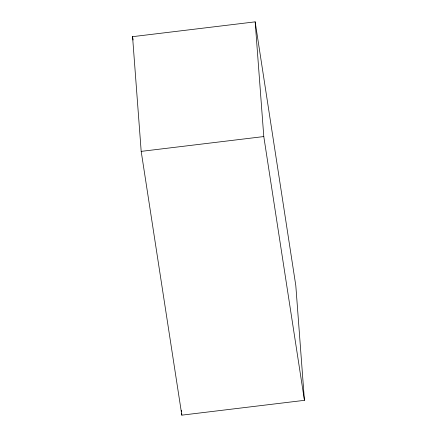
<?xml version="1.0" encoding="UTF-8"?>
<svg xmlns="http://www.w3.org/2000/svg" width="437" height="437" viewBox="0 0 437 437"><rect width="100%" height="100%" fill="white"/><g stroke="black" fill="none" stroke-linecap="round" stroke-linejoin="round"><path stroke-width="0.66" d="M132.564 36.664L255.164 21.85L295.811 285.623L304.436 400.336L181.836 415.15L141.189 151.377L132.564 36.664L133.083 40.04M141.189 151.377L263.79 136.562L255.164 21.85M263.79 136.562L304.436 400.336M181.481 410.398L181.584 411.758M181.683 413.112L181.836 415.15"/></g></svg>
